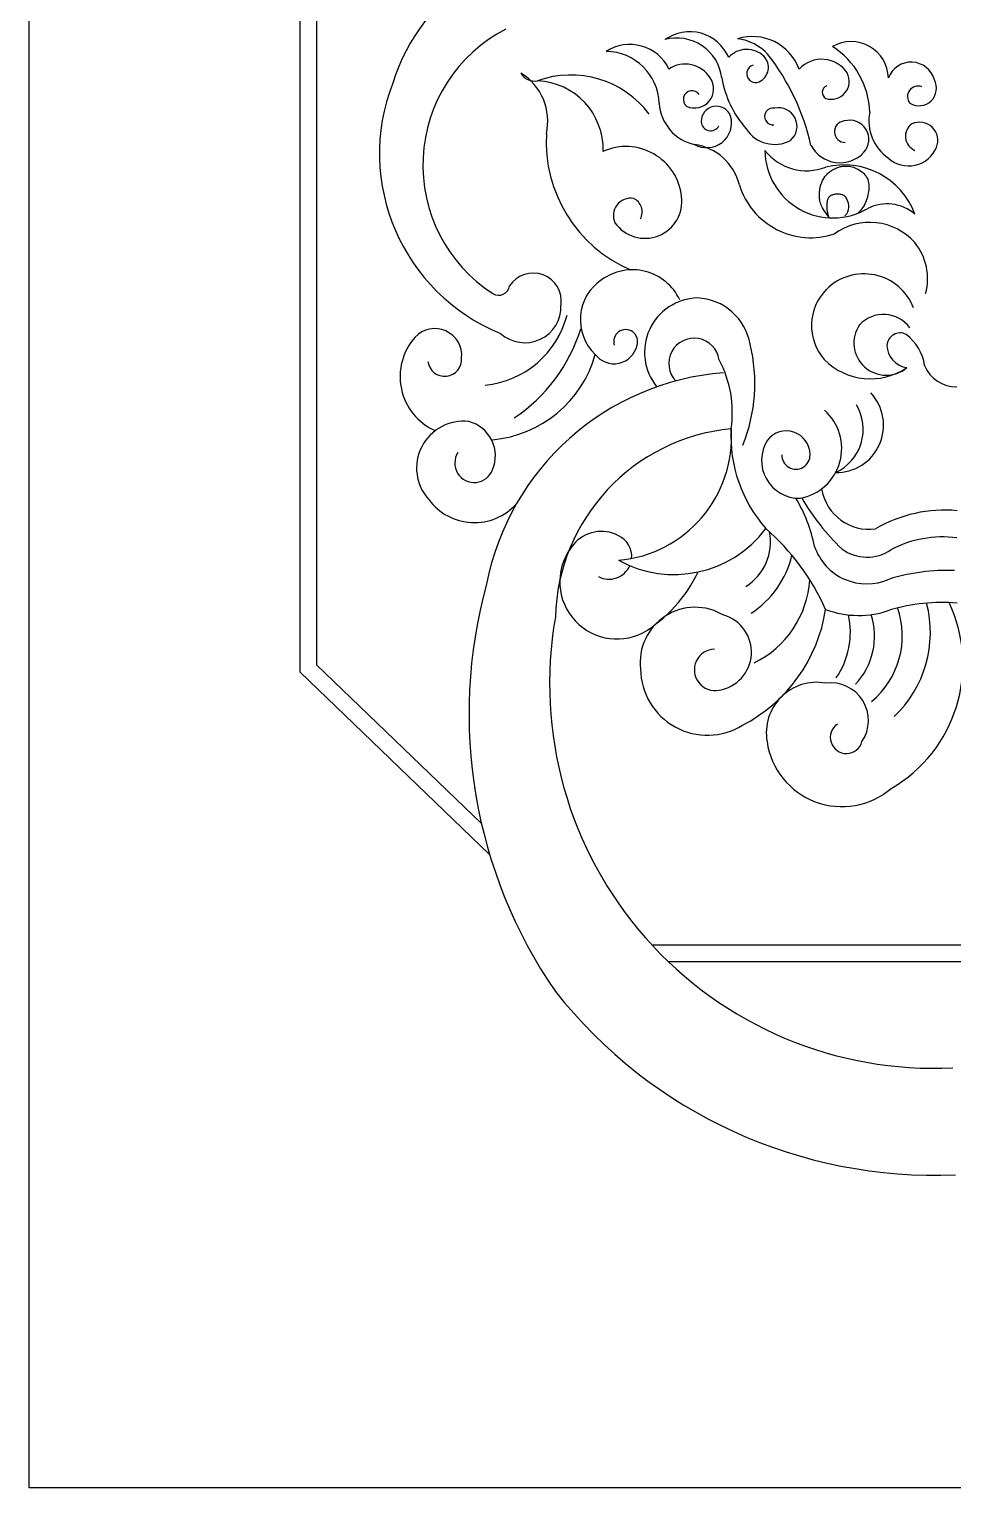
# Model space of a CAD drawing. Header units: millimetres. Extents: x -159345 to -158169, y -77510 to -76933.
# Drawn here: x -159344.5 to -159291.7, y -77510.4 to -77427.1 of the extents above; entities that cross this region are included whole.
import ezdxf

# ---------------------------------------------------------------- set-up
doc = ezdxf.new("R2010")
doc.units = ezdxf.units.MM
doc.header["$LTSCALE"] = 2
doc.header["$MEASUREMENT"] = 0
doc.layers.add('图库', color=1, linetype='CONTINUOUS')
doc.layers.add('标注', color=7, linetype='CONTINUOUS', lineweight=25)

msp = doc.modelspace()

# ---------------------------------------------------------------- linework, layer by layer
at = {"layer": '图库', "color": 0}
for p, q in [((-159329.039, -77418.647), (-159329.039, -77463.837)), ((-159329.039, -77418.647), (-159329.039, -77463.837)), ((-159328.089, -77419.051), (-159328.089, -77463.432)), ((-159328.089, -77419.051), (-159328.089, -77463.432)), ((-159298.728, -77435.243), (-159298.671, -77435.205)), ((-159298.728, -77435.243), (-159298.671, -77435.205)), ((-159298.671, -77435.205), (-159298.613, -77435.169)), ((-159298.671, -77435.205), (-159298.613, -77435.169)), ((-159298.613, -77435.169), (-159298.554, -77435.135)), ((-159298.613, -77435.169), (-159298.554, -77435.135)), ((-159298.554, -77435.135), (-159298.494, -77435.104)), ((-159298.554, -77435.135), (-159298.494, -77435.104)), ((-159298.494, -77435.104), (-159298.435, -77435.076)), ((-159298.494, -77435.104), (-159298.435, -77435.076)), ((-159298.435, -77435.076), (-159298.376, -77435.05)), ((-159298.435, -77435.076), (-159298.376, -77435.05)), ((-159298.376, -77435.05), (-159298.319, -77435.028)), ((-159298.376, -77435.05), (-159298.319, -77435.028)), ((-159298.319, -77435.028), (-159298.264, -77435.009)), ((-159298.319, -77435.028), (-159298.264, -77435.009)), ((-159298.264, -77435.009), (-159298.21, -77434.993)), ((-159298.264, -77435.009), (-159298.21, -77434.993)), ((-159298.21, -77434.993), (-159298.157, -77434.98)), ((-159298.21, -77434.993), (-159298.157, -77434.98)), ((-159298.157, -77434.98), (-159298.104, -77434.97)), ((-159298.157, -77434.98), (-159298.104, -77434.97)), ((-159298.104, -77434.97), (-159298.052, -77434.962)), ((-159298.104, -77434.97), (-159298.052, -77434.962)), ((-159298.052, -77434.962), (-159297.999, -77434.957)), ((-159298.052, -77434.962), (-159297.999, -77434.957)), ((-159297.999, -77434.957), (-159297.945, -77434.953)), ((-159297.999, -77434.957), (-159297.945, -77434.953)), ((-159297.945, -77434.953), (-159297.89, -77434.951)), ((-159297.945, -77434.953), (-159297.89, -77434.951)), ((-159297.89, -77434.951), (-159297.832, -77434.951)), ((-159297.89, -77434.951), (-159297.832, -77434.951)), ((-159297.832, -77434.951), (-159297.773, -77434.953)), ((-159297.832, -77434.951), (-159297.773, -77434.953)), ((-159297.773, -77434.953), (-159297.71, -77434.958)), ((-159297.773, -77434.953), (-159297.71, -77434.958)), ((-159297.71, -77434.958), (-159297.645, -77434.966)), ((-159297.71, -77434.958), (-159297.645, -77434.966)), ((-159297.645, -77434.966), (-159297.576, -77434.978)), ((-159297.645, -77434.966), (-159297.576, -77434.978)), ((-159297.576, -77434.978), (-159297.504, -77434.996)), ((-159297.576, -77434.978), (-159297.504, -77434.996)), ((-159297.504, -77434.996), (-159297.428, -77435.02)), ((-159297.504, -77434.996), (-159297.428, -77435.02)), ((-159297.428, -77435.02), (-159297.347, -77435.049)), ((-159297.428, -77435.02), (-159297.347, -77435.049)), ((-159297.347, -77435.049), (-159297.262, -77435.086)), ((-159297.347, -77435.049), (-159297.262, -77435.086)), ((-159297.262, -77435.086), (-159297.175, -77435.13)), ((-159297.262, -77435.086), (-159297.175, -77435.13)), ((-159297.175, -77435.13), (-159297.087, -77435.181)), ((-159297.175, -77435.13), (-159297.087, -77435.181)), ((-159297.087, -77435.181), (-159297, -77435.238)), ((-159297.087, -77435.181), (-159297, -77435.238)), ((-159299.3, -77436.082), (-159299.282, -77436.023)), ((-159299.3, -77436.082), (-159299.282, -77436.023)), ((-159299.282, -77436.023), (-159299.262, -77435.962)), ((-159299.282, -77436.023), (-159299.262, -77435.962)), ((-159299.262, -77435.962), (-159299.239, -77435.901)), ((-159299.262, -77435.962), (-159299.239, -77435.901)), ((-159299.239, -77435.901), (-159299.213, -77435.84)), ((-159299.239, -77435.901), (-159299.213, -77435.84)), ((-159299.213, -77435.84), (-159299.185, -77435.779)), ((-159299.213, -77435.84), (-159299.185, -77435.779)), ((-159299.185, -77435.779), (-159299.155, -77435.719)), ((-159299.185, -77435.779), (-159299.155, -77435.719)), ((-159299.155, -77435.719), (-159299.122, -77435.662)), ((-159299.155, -77435.719), (-159299.122, -77435.662)), ((-159299.122, -77435.662), (-159299.088, -77435.607)), ((-159299.122, -77435.662), (-159299.088, -77435.607)), ((-159299.088, -77435.607), (-159299.052, -77435.554)), ((-159299.088, -77435.607), (-159299.052, -77435.554)), ((-159299.052, -77435.554), (-159299.013, -77435.504)), ((-159299.052, -77435.554), (-159299.013, -77435.504)), ((-159299.013, -77435.504), (-159298.972, -77435.456)), ((-159299.013, -77435.504), (-159298.972, -77435.456)), ((-159298.972, -77435.456), (-159298.928, -77435.41)), ((-159298.972, -77435.456), (-159298.928, -77435.41)), ((-159298.928, -77435.41), (-159298.882, -77435.366)), ((-159298.928, -77435.41), (-159298.882, -77435.366)), ((-159298.882, -77435.366), (-159298.834, -77435.323)), ((-159298.882, -77435.366), (-159298.834, -77435.323)), ((-159298.834, -77435.323), (-159298.782, -77435.282)), ((-159298.834, -77435.323), (-159298.782, -77435.282)), ((-159298.782, -77435.282), (-159298.728, -77435.243)), ((-159298.782, -77435.282), (-159298.728, -77435.243)), ((-159297, -77435.238), (-159296.916, -77435.302)), ((-159297, -77435.238), (-159296.916, -77435.302)), ((-159296.916, -77435.302), (-159296.837, -77435.372)), ((-159296.916, -77435.302), (-159296.837, -77435.372)), ((-159296.837, -77435.372), (-159296.766, -77435.448)), ((-159296.837, -77435.372), (-159296.766, -77435.448)), ((-159296.766, -77435.448), (-159296.703, -77435.53)), ((-159296.766, -77435.448), (-159296.703, -77435.53)), ((-159296.703, -77435.53), (-159296.651, -77435.618)), ((-159296.703, -77435.53), (-159296.651, -77435.618)), ((-159296.651, -77435.618), (-159296.61, -77435.712)), ((-159296.651, -77435.618), (-159296.61, -77435.712)), ((-159296.61, -77435.712), (-159296.579, -77435.813)), ((-159296.61, -77435.712), (-159296.579, -77435.813)), ((-159296.579, -77435.813), (-159296.558, -77435.92)), ((-159296.579, -77435.813), (-159296.558, -77435.92)), ((-159296.558, -77435.92), (-159296.546, -77436.035)), ((-159296.558, -77435.92), (-159296.546, -77436.035)), ((-159296.546, -77436.035), (-159296.544, -77436.158)), ((-159296.546, -77436.035), (-159296.544, -77436.158)), ((-159299.362, -77436.566), (-159299.36, -77436.509)), ((-159299.362, -77436.566), (-159299.36, -77436.509)), ((-159299.362, -77436.624), (-159299.362, -77436.566)), ((-159299.362, -77436.624), (-159299.362, -77436.566)), ((-159299.362, -77436.686), (-159299.362, -77436.624)), ((-159299.362, -77436.686), (-159299.362, -77436.624)), ((-159299.36, -77436.75), (-159299.362, -77436.686)), ((-159299.36, -77436.75), (-159299.362, -77436.686)), ((-159299.36, -77436.509), (-159299.358, -77436.456)), ((-159299.36, -77436.509), (-159299.358, -77436.456)), ((-159299.356, -77436.817), (-159299.36, -77436.75)), ((-159299.356, -77436.817), (-159299.36, -77436.75)), ((-159299.358, -77436.456), (-159299.355, -77436.403)), ((-159299.358, -77436.456), (-159299.355, -77436.403)), ((-159299.348, -77436.886), (-159299.356, -77436.817)), ((-159299.348, -77436.886), (-159299.356, -77436.817)), ((-159299.355, -77436.403), (-159299.351, -77436.352)), ((-159299.355, -77436.403), (-159299.351, -77436.352)), ((-159299.351, -77436.352), (-159299.346, -77436.3)), ((-159299.351, -77436.352), (-159299.346, -77436.3)), ((-159299.336, -77436.957), (-159299.348, -77436.886)), ((-159299.336, -77436.957), (-159299.348, -77436.886)), ((-159299.346, -77436.3), (-159299.338, -77436.248)), ((-159299.346, -77436.3), (-159299.338, -77436.248)), ((-159299.338, -77436.248), (-159299.328, -77436.195)), ((-159299.338, -77436.248), (-159299.328, -77436.195)), ((-159299.328, -77436.195), (-159299.316, -77436.14)), ((-159299.328, -77436.195), (-159299.316, -77436.14)), ((-159299.316, -77436.14), (-159299.3, -77436.082)), ((-159299.316, -77436.14), (-159299.3, -77436.082)), ((-159298.903, -77436.887), (-159298.917, -77436.935)), ((-159298.903, -77436.887), (-159298.917, -77436.935)), ((-159298.887, -77436.845), (-159298.903, -77436.887)), ((-159298.887, -77436.845), (-159298.903, -77436.887)), ((-159298.869, -77436.806), (-159298.887, -77436.845)), ((-159298.869, -77436.806), (-159298.887, -77436.845)), ((-159298.85, -77436.771), (-159298.869, -77436.806)), ((-159298.85, -77436.771), (-159298.869, -77436.806)), ((-159298.828, -77436.739), (-159298.85, -77436.771)), ((-159298.828, -77436.739), (-159298.85, -77436.771)), ((-159298.804, -77436.71), (-159298.828, -77436.739)), ((-159298.804, -77436.71), (-159298.828, -77436.739)), ((-159298.778, -77436.684), (-159298.804, -77436.71)), ((-159298.778, -77436.684), (-159298.804, -77436.71)), ((-159298.75, -77436.661), (-159298.778, -77436.684)), ((-159298.75, -77436.661), (-159298.778, -77436.684)), ((-159298.718, -77436.641), (-159298.75, -77436.661)), ((-159298.718, -77436.641), (-159298.75, -77436.661)), ((-159298.683, -77436.623), (-159298.718, -77436.641)), ((-159298.683, -77436.623), (-159298.718, -77436.641)), ((-159298.644, -77436.607), (-159298.683, -77436.623)), ((-159298.644, -77436.607), (-159298.683, -77436.623)), ((-159298.601, -77436.593), (-159298.644, -77436.607)), ((-159298.601, -77436.593), (-159298.644, -77436.607)), ((-159298.554, -77436.582), (-159298.601, -77436.593)), ((-159298.554, -77436.582), (-159298.601, -77436.593)), ((-159298.504, -77436.572), (-159298.554, -77436.582)), ((-159298.504, -77436.572), (-159298.554, -77436.582)), ((-159298.45, -77436.565), (-159298.504, -77436.572)), ((-159298.45, -77436.565), (-159298.504, -77436.572)), ((-159298.395, -77436.56), (-159298.45, -77436.565)), ((-159298.395, -77436.56), (-159298.45, -77436.565)), ((-159298.338, -77436.558), (-159298.395, -77436.56)), ((-159298.338, -77436.558), (-159298.395, -77436.56)), ((-159298.28, -77436.559), (-159298.338, -77436.558)), ((-159298.28, -77436.559), (-159298.338, -77436.558)), ((-159298.223, -77436.562), (-159298.28, -77436.559)), ((-159298.223, -77436.562), (-159298.28, -77436.559)), ((-159298.166, -77436.569), (-159298.223, -77436.562)), ((-159298.166, -77436.569), (-159298.223, -77436.562)), ((-159298.11, -77436.579), (-159298.166, -77436.569)), ((-159298.11, -77436.579), (-159298.166, -77436.569)), ((-159298.056, -77436.593), (-159298.11, -77436.579)), ((-159298.056, -77436.593), (-159298.11, -77436.579)), ((-159298.004, -77436.614), (-159298.056, -77436.593)), ((-159298.004, -77436.614), (-159298.056, -77436.593)), ((-159297.954, -77436.644), (-159298.004, -77436.614)), ((-159297.954, -77436.644), (-159298.004, -77436.614)), ((-159297.906, -77436.683), (-159297.954, -77436.644)), ((-159297.906, -77436.683), (-159297.954, -77436.644)), ((-159297.86, -77436.733), (-159297.906, -77436.683)), ((-159297.86, -77436.733), (-159297.906, -77436.683)), ((-159297.817, -77436.797), (-159297.86, -77436.733)), ((-159297.817, -77436.797), (-159297.86, -77436.733)), ((-159297.776, -77436.875), (-159297.817, -77436.797)), ((-159297.776, -77436.875), (-159297.817, -77436.797)), ((-159297.739, -77436.969), (-159297.776, -77436.875)), ((-159297.739, -77436.969), (-159297.776, -77436.875)), ((-159296.677, -77436.886), (-159296.738, -77437.043)), ((-159296.677, -77436.886), (-159296.738, -77437.043)), ((-159296.629, -77436.729), (-159296.677, -77436.886)), ((-159296.629, -77436.729), (-159296.677, -77436.886)), ((-159296.594, -77436.575), (-159296.629, -77436.729)), ((-159296.594, -77436.575), (-159296.629, -77436.729)), ((-159296.568, -77436.428), (-159296.594, -77436.575)), ((-159296.568, -77436.428), (-159296.594, -77436.575)), ((-159296.552, -77436.289), (-159296.568, -77436.428)), ((-159296.552, -77436.289), (-159296.568, -77436.428)), ((-159296.544, -77436.158), (-159296.552, -77436.289)), ((-159296.544, -77436.158), (-159296.552, -77436.289)), ((-159299.318, -77437.03), (-159299.336, -77436.957)), ((-159299.318, -77437.03), (-159299.336, -77436.957)), ((-159299.296, -77437.105), (-159299.318, -77437.03)), ((-159299.296, -77437.105), (-159299.318, -77437.03)), ((-159299.266, -77437.182), (-159299.296, -77437.105)), ((-159299.266, -77437.182), (-159299.296, -77437.105)), ((-159299.23, -77437.261), (-159299.266, -77437.182)), ((-159299.23, -77437.261), (-159299.266, -77437.182)), ((-159299.186, -77437.345), (-159299.23, -77437.261)), ((-159299.186, -77437.345), (-159299.23, -77437.261)), ((-159299.134, -77437.433), (-159299.186, -77437.345)), ((-159299.134, -77437.433), (-159299.186, -77437.345)), ((-159299.073, -77437.528), (-159299.134, -77437.433)), ((-159299.073, -77437.528), (-159299.134, -77437.433)), ((-159299.003, -77437.629), (-159299.073, -77437.528)), ((-159299.003, -77437.629), (-159299.073, -77437.528)), ((-159298.922, -77437.739), (-159299.003, -77437.629)), ((-159298.922, -77437.739), (-159299.003, -77437.629)), ((-159298.943, -77437.113), (-159298.946, -77437.186)), ((-159298.943, -77437.113), (-159298.946, -77437.186)), ((-159298.946, -77437.186), (-159298.946, -77437.266)), ((-159298.946, -77437.186), (-159298.946, -77437.266)), ((-159298.946, -77437.266), (-159298.943, -77437.351)), ((-159298.946, -77437.266), (-159298.943, -77437.351)), ((-159298.937, -77437.048), (-159298.943, -77437.113)), ((-159298.937, -77437.048), (-159298.943, -77437.113)), ((-159298.943, -77437.351), (-159298.936, -77437.441)), ((-159298.943, -77437.351), (-159298.936, -77437.441)), ((-159298.928, -77436.988), (-159298.937, -77437.048)), ((-159298.928, -77436.988), (-159298.937, -77437.048)), ((-159298.936, -77437.441), (-159298.925, -77437.532)), ((-159298.936, -77437.441), (-159298.925, -77437.532)), ((-159298.917, -77436.935), (-159298.928, -77436.988)), ((-159298.917, -77436.935), (-159298.928, -77436.988)), ((-159298.925, -77437.532), (-159298.909, -77437.623)), ((-159298.925, -77437.532), (-159298.909, -77437.623)), ((-159298.909, -77437.623), (-159298.889, -77437.712)), ((-159298.909, -77437.623), (-159298.889, -77437.712)), ((-159298.889, -77437.712), (-159298.863, -77437.797)), ((-159298.889, -77437.712), (-159298.863, -77437.797)), ((-159297.911, -77437.803), (-159297.811, -77437.688)), ((-159297.911, -77437.803), (-159297.811, -77437.688)), ((-159297.811, -77437.688), (-159297.744, -77437.566)), ((-159297.811, -77437.688), (-159297.744, -77437.566)), ((-159297.744, -77437.566), (-159297.704, -77437.441)), ((-159297.744, -77437.566), (-159297.704, -77437.441)), ((-159297.709, -77437.076), (-159297.739, -77436.969)), ((-159297.709, -77437.076), (-159297.739, -77436.969)), ((-159297.691, -77437.192), (-159297.709, -77437.076)), ((-159297.691, -77437.192), (-159297.709, -77437.076)), ((-159297.704, -77437.441), (-159297.687, -77437.315)), ((-159297.704, -77437.441), (-159297.687, -77437.315)), ((-159297.687, -77437.315), (-159297.691, -77437.192)), ((-159297.687, -77437.315), (-159297.691, -77437.192)), ((-159297.023, -77437.489), (-159297.157, -77437.619)), ((-159297.023, -77437.489), (-159297.157, -77437.619)), ((-159296.91, -77437.347), (-159297.023, -77437.489)), ((-159296.91, -77437.347), (-159297.023, -77437.489)), ((-159296.815, -77437.198), (-159296.91, -77437.347)), ((-159296.815, -77437.198), (-159296.91, -77437.347)), ((-159296.738, -77437.043), (-159296.815, -77437.198)), ((-159296.738, -77437.043), (-159296.815, -77437.198)), ((-159298.831, -77437.858), (-159298.922, -77437.739)), ((-159298.831, -77437.858), (-159298.922, -77437.739)), ((-159298.863, -77437.797), (-159298.831, -77437.877)), ((-159298.863, -77437.797), (-159298.831, -77437.877)), ((-159328.089, -77463.432), (-159318.674, -77472.496)), ((-159328.089, -77463.432), (-159318.674, -77472.496)), ((-159329.039, -77463.837), (-159318.206, -77474.265)), ((-159329.039, -77463.837), (-159318.206, -77474.265)), ((-159308.943, -77479.426), (-159274.108, -77479.426)), ((-159308.943, -77479.426), (-159274.108, -77479.426)), ((-159308.01, -77480.376), (-159275.041, -77480.376)), ((-159308.01, -77480.376), (-159275.041, -77480.376))]:
    msp.add_line(p, q, dxfattribs=at)
for centre, radius, start, end in [((-159312.64, -77433.763), 11.654, 85.57525, 162.28021), ((-159312.64, -77433.763), 11.654, 85.57525, 162.28021), ((-159313.288, -77434.9), 8.73, 117.23861, 237.19743), ((-159313.288, -77434.9), 8.73, 117.23861, 237.19743), ((-159306.778, -77429.713), 2.429, 23.53759, 125.53495), ((-159306.778, -77429.713), 2.429, 23.53759, 125.53495), ((-159307.51, -77430.232), 2.587, 6.99997, 105.21886), ((-159307.51, -77430.232), 2.587, 6.99997, 105.21886), ((-159303.207, -77430.427), 2.871, 20.64169, 107.00401), ((-159303.207, -77430.427), 2.871, 20.64169, 107.00401), ((-159304.469, -77430.631), 2.98, 43.60106, 81.84703), ((-159304.469, -77430.631), 2.98, 43.60106, 81.84703), ((-159310.201, -77430.493), 2.483, 25.76707, 122.84585), ((-159310.201, -77430.493), 2.483, 25.76707, 122.84585), ((-159311.58, -77431.464), 3.056, 1.73595, 89.3929), ((-159311.58, -77431.464), 3.056, 1.73595, 89.3929), ((-159303.516, -77429.716), 1.421, 46.41773, 136.76135), ((-159303.516, -77429.716), 1.421, 46.41773, 136.76135), ((-159297.557, -77429.978), 2.131, 1.60096, 119.82851), ((-159297.557, -77429.978), 2.131, 1.60096, 119.82851), ((-159301.105, -77432.018), 4.617, 1.77301, 57.39746), ((-159301.105, -77432.018), 4.617, 1.77301, 57.39746), ((-159307.033, -77430.799), 1.67, 31.88489, 123.94935), ((-159307.033, -77430.799), 1.67, 31.88489, 123.94935), ((-159303.014, -77429.676), 0.505, 105.81109, 293.10548), ((-159303.014, -77429.676), 0.505, 105.81109, 293.10548), ((-159303.182, -77429.316), 0.902, 293.96009, 44.24739), ((-159303.182, -77429.316), 0.902, 293.96009, 44.24739), ((-159312.793, -77436.724), 13.275, 12.82525, 37.85897), ((-159312.793, -77436.724), 13.275, 12.82525, 37.85897), ((-159299.237, -77430.608), 1.752, 33.58385, 137.09179), ((-159299.237, -77430.608), 1.752, 33.58385, 137.09179), ((-159294.13, -77430.405), 1.386, 15.71191, 159.41975), ((-159294.13, -77430.405), 1.386, 15.71191, 159.41975), ((-159313.41, -77434.237), 11.086, 158.73276, 247.91917), ((-159313.41, -77434.237), 11.086, 158.73276, 247.91917), ((-159318.119, -77432.392), 3.233, 347.22097, 58.3223), ((-159315.622, -77429.177), 0.924, 210.14461, 279.49778), ((-159318.119, -77432.392), 3.233, 347.22097, 58.3223), ((-159315.622, -77429.177), 0.924, 210.14461, 279.49778), ((-159313.567, -77435.36), 5.605, 36.96735, 109.85042), ((-159313.567, -77435.36), 5.605, 36.96735, 109.85042), ((-159315.638, -77434.005), 3.92, 358.3965, 87.54113), ((-159315.638, -77434.005), 3.92, 358.3965, 87.54113), ((-159306.498, -77430.552), 1.088, 245.00198, 35.71966), ((-159306.498, -77430.552), 1.088, 245.00198, 35.71966), ((-159299.201, -77428.945), 5.823, 189.61346, 221.78551), ((-159299.201, -77428.945), 5.823, 189.61346, 221.78551), ((-159298.693, -77430.112), 1.03, 252.13462, 27.33543), ((-159298.693, -77430.112), 1.03, 252.13462, 27.33543), ((-159293.685, -77430.504), 1.007, 239.55181, 28.052), ((-159293.685, -77430.504), 1.007, 239.55181, 28.052), ((-159306.64, -77431.153), 0.5, 34.83731, 230.5236), ((-159306.64, -77431.153), 0.5, 34.83731, 230.5236), ((-159298.8, -77430.743), 0.407, 112.11586, 239.07801), ((-159298.8, -77430.743), 0.407, 112.11586, 239.07801), ((-159293.73, -77430.988), 0.603, 69.97584, 219.53437), ((-159293.73, -77430.988), 0.603, 69.97584, 219.53437), ((-159305.952, -77431.202), 2.579, 183.75473, 257.5052), ((-159305.952, -77431.202), 2.579, 183.75473, 257.5052), ((-159305.252, -77432.401), 0.867, 20.42577, 182.17183), ((-159305.252, -77432.401), 0.867, 20.42577, 182.17183), ((-159302.018, -77432.122), 0.481, 78.25042, 275.00972), ((-159302.018, -77432.122), 0.481, 78.25042, 275.00972), ((-159301.703, -77432.685), 1.057, 309.9117, 101.8665), ((-159301.703, -77432.685), 1.057, 309.9117, 101.8665), ((-159293.956, -77432.379), 2.584, 168.75664, 235.30628), ((-159293.956, -77432.379), 2.584, 168.75664, 235.30628), ((-159305.807, -77432.483), 1.422, 240.38467, 15.73666), ((-159305.807, -77432.483), 1.422, 240.38467, 15.73666), ((-159305.584, -77432.409), 0.535, 182.60377, 332.36304), ((-159305.584, -77432.409), 0.535, 182.60377, 332.36304), ((-159297.892, -77432.993), 0.616, 95.01585, 270.19444), ((-159297.892, -77432.993), 0.616, 95.01585, 270.19444), ((-159297.641, -77433.433), 1.097, 317.94161, 106.12127), ((-159297.641, -77433.433), 1.097, 317.94161, 106.12127), ((-159293.589, -77433.256), 0.865, 124.87223, 247.82083), ((-159293.589, -77433.256), 0.865, 124.87223, 247.82083), ((-159293.645, -77433.49), 1.04, 337.46748, 114.92866), ((-159293.645, -77433.49), 1.04, 337.46748, 114.92866), ((-159306.996, -77433.549), 7.982, 176.83372, 246.70875), ((-159306.996, -77433.549), 7.982, 176.83372, 246.70875), ((-159301.923, -77431.804), 1.915, 212.19832, 297.96767), ((-159301.923, -77431.804), 1.915, 212.19832, 297.96767), ((-159310.421, -77437.038), 3.199, 6.3041, 113.94818), ((-159310.421, -77437.038), 3.199, 6.3041, 113.94818), ((-159306.951, -77436.8), 3.112, 14.3572, 81.85007), ((-159306.951, -77436.8), 3.112, 14.3572, 81.85007), ((-159300.093, -77432.163), 3.057, 218.62774, 290.73527), ((-159298.594, -77434.032), 3.887, 180.57653, 300.8093), ((-159300.093, -77432.163), 3.057, 218.62774, 290.73527), ((-159298.594, -77434.032), 3.887, 180.57653, 300.8093), ((-159298.198, -77432.894), 1.872, 208.13111, 317.11157), ((-159298.198, -77432.894), 1.872, 208.13111, 317.11157), ((-159294.272, -77433.228), 1.72, 227.84958, 337.43073), ((-159294.272, -77433.228), 1.72, 227.84958, 337.43073), ((-159297.951, -77439.185), 4.296, 20.1425, 104.2845), ((-159297.951, -77439.185), 4.296, 20.1425, 104.2845), ((-159299.861, -77434.785), 4.261, 196.97127, 288.537), ((-159299.861, -77434.785), 4.261, 196.97127, 288.537), ((-159310.141, -77437.783), 0.997, 80.96625, 204.50816), ((-159310.141, -77437.783), 0.997, 80.96625, 204.50816), ((-159309.332, -77436.969), 2.11, 215.5842, 7.68803), ((-159309.332, -77436.969), 2.11, 215.5842, 7.68803), ((-159310.347, -77437.572), 0.854, 332.02172, 64.88294), ((-159310.347, -77437.572), 0.854, 332.02172, 64.88294), ((-159295.51, -77439.54), 2.43, 49.0227, 116.74153), ((-159295.51, -77439.54), 2.43, 49.0227, 116.74153), ((-159296.49, -77441.61), 3.439, 41.57637, 125.90923), ((-159296.49, -77441.61), 3.439, 41.57637, 125.90923), ((-159296.462, -77441.386), 3.273, 344.9538, 38.95804), ((-159296.462, -77441.386), 3.273, 344.9538, 38.95804), ((-159315.716, -77442.668), 1.604, 351.78716, 147.13886), ((-159315.716, -77442.668), 1.604, 351.78716, 147.13886), ((-159310.05, -77443.865), 2.987, 25.18202, 126.14713), ((-159310.05, -77443.865), 2.987, 25.18202, 126.14713), ((-159317.688, -77441.699), 0.631, 238.47, 351.0361), ((-159317.688, -77441.699), 0.631, 238.47, 351.0361), ((-159310.29, -77443.725), 2.734, 123.8031, 226.42856), ((-159310.29, -77443.725), 2.734, 123.8031, 226.42856), ((-159296.827, -77444.15), 3.042, 21.23767, 134.8617), ((-159296.827, -77444.15), 3.042, 21.23767, 134.8617), ((-159306.258, -77445.585), 3.099, 91.52408, 219.54263), ((-159306.258, -77445.585), 3.099, 91.52408, 219.54263), ((-159306.466, -77445.666), 3.181, 9.66349, 87.74301), ((-159306.466, -77445.666), 3.181, 9.66349, 87.74301), ((-159296.854, -77444.066), 2.964, 135.64897, 220.72991), ((-159296.854, -77444.066), 2.964, 135.64897, 220.72991), ((-159319.008, -77442.094), 5.404, 275.86206, 345.17833), ((-159319.008, -77442.094), 5.404, 275.86206, 345.17833), ((-159316.194, -77442.976), 2.066, 227.95026, 2.17242), ((-159316.194, -77442.976), 2.066, 227.95026, 2.17242), ((-159295.709, -77445.297), 1.87, 36.40396, 136.86992), ((-159295.709, -77445.297), 1.87, 36.40396, 136.86992), ((-159321.334, -77445.77), 1.535, 354.64717, 136.84736), ((-159321.334, -77445.77), 1.535, 354.64717, 136.84736), ((-159322.114, -77441.416), 9.541, 303.8857, 342.69406), ((-159322.114, -77441.416), 9.541, 303.8857, 342.69406), ((-159310.436, -77444.977), 0.682, 342.046, 197.954), ((-159310.436, -77444.977), 0.682, 342.046, 197.954), ((-159295.557, -77445.057), 1.839, 145.58708, 310.10174), ((-159295.557, -77445.057), 1.839, 145.58708, 310.10174), ((-159319.947, -77446.979), 3.374, 137.98669, 246.08626), ((-159319.947, -77446.979), 3.374, 137.98669, 246.08626), ((-159311.1, -77444.899), 1.344, 216.87667, 347.62879), ((-159311.1, -77444.899), 1.344, 216.87667, 347.62879), ((-159306.524, -77446.233), 1.447, 8.69357, 223.38753), ((-159306.524, -77446.233), 1.447, 8.69357, 223.38753), ((-159312.314, -77447.377), 9.261, 337.71789, 14.0292), ((-159312.314, -77447.377), 9.261, 337.71789, 14.0292), ((-159294.758, -77445.238), 0.755, 62.90317, 177.00996), ((-159294.758, -77445.238), 0.755, 62.90317, 177.00996), ((-159294.2, -77445.163), 1.313, 181.57216, 262.46001), ((-159294.2, -77445.163), 1.313, 181.57216, 262.46001), ((-159296.065, -77446.75), 2.737, 8.664, 52.91245), ((-159296.065, -77446.75), 2.737, 8.664, 52.91245), ((-159320.769, -77445.993), 0.966, 187.57608, 4.75191), ((-159320.769, -77445.993), 0.966, 187.57608, 4.75191), ((-159318.607, -77443.932), 6.672, 274.86897, 344.58534), ((-159318.607, -77443.932), 6.672, 274.86897, 344.58534), ((-159310.769, -77449.031), 6.427, 351.7247, 28.00028), ((-159310.769, -77449.031), 6.427, 351.7247, 28.00028), ((-159296.457, -77443.386), 3.718, 224.68418, 304.10856), ((-159296.457, -77443.386), 3.718, 224.68418, 304.10856), ((-159303.69, -77461.678), 14.965, 94.42911, 169.0094), ((-159303.69, -77461.678), 14.965, 94.42911, 169.0094), ((-159291.564, -77445.632), 1.928, 201.45004, 271.24346), ((-159291.564, -77445.632), 1.928, 201.45004, 271.24346), ((-159298.414, -77449.75), 2.709, 269.30537, 42.75016), ((-159298.414, -77449.75), 2.709, 269.30537, 42.75016), ((-159300.996, -77451.07), 2.903, 280.3556, 48.50527), ((-159300.996, -77451.07), 2.903, 280.3556, 48.50527), ((-159299.594, -77449.985), 2.726, 294.88031, 30.92086), ((-159299.594, -77449.985), 2.726, 294.88031, 30.92086), ((-159319.706, -77452.197), 2.672, 83.20905, 222.55279), ((-159319.706, -77452.197), 2.672, 83.20905, 222.55279), ((-159319.895, -77451.497), 2.017, 336.78276, 75.52512), ((-159319.895, -77451.497), 2.017, 336.78276, 75.52512), ((-159303.354, -77461.007), 11.101, 95.45558, 178.49166), ((-159303.354, -77461.007), 11.101, 95.45558, 178.49166), ((-159311.446, -77450.436), 7.054, 274.83659, 3.9008), ((-159311.446, -77450.436), 7.054, 274.83659, 3.9008), ((-159296.48, -77450.394), 7.941, 176.83875, 221.54125), ((-159296.48, -77450.394), 7.941, 176.83875, 221.54125), ((-159301.265, -77451.44), 1.362, 0.13468, 142.30089), ((-159301.265, -77451.44), 1.362, 0.13468, 142.30089), ((-159300.508, -77451.76), 2.166, 147.84853, 270.9165), ((-159300.508, -77451.76), 2.166, 147.84853, 270.9165), ((-159319.084, -77451.914), 1.11, 146.85849, 340.05777), ((-159319.084, -77451.914), 1.11, 146.85849, 340.05777), ((-159300.707, -77451.462), 0.805, 178.21029, 1.78971), ((-159300.707, -77451.462), 0.805, 178.21029, 1.78971), ((-159296.52, -77452.945), 2.752, 190.43944, 277.44559), ((-159296.52, -77452.945), 2.752, 190.43944, 277.44559), ((-159319.079, -77452.093), 3.223, 216.34565, 318.18624), ((-159319.079, -77452.093), 3.223, 216.34565, 318.18624), ((-159308.816, -77458.625), 9.377, 12.00214, 30.13114), ((-159308.816, -77458.625), 9.377, 12.00214, 30.13114), ((-159289.196, -77447.451), 12.91, 210.00188, 226.49461), ((-159289.196, -77447.451), 12.91, 210.00188, 226.49461), ((-159292.221, -77462.388), 7.786, 84.61771, 120.41537), ((-159292.221, -77462.388), 7.786, 84.61771, 120.41537), ((-159311.828, -77457.864), 2.05, 61.5637, 140.70207), ((-159311.828, -77457.864), 2.05, 61.5637, 140.70207), ((-159307.68, -77451.692), 6.586, 241.21654, 322.94924), ((-159307.68, -77451.692), 6.586, 241.21654, 322.94924), ((-159305.176, -77456.401), 3.016, 301.93622, 10.52785), ((-159305.176, -77456.401), 3.016, 301.93622, 10.52785), ((-159311.156, -77465.688), 13.297, 24.0423, 48.95159), ((-159311.156, -77465.688), 13.297, 24.0423, 48.95159), ((-159310.928, -77458.691), 3.271, 139.47932, 296.91754), ((-159310.928, -77458.691), 3.271, 139.47932, 296.91754), ((-159311.389, -77457.246), 1.301, 355.01772, 65.58786), ((-159311.389, -77457.246), 1.301, 355.01772, 65.58786), ((-159296.668, -77455.676), 3.139, 198.54995, 294.08744), ((-159296.668, -77455.676), 3.139, 198.54995, 294.08744), ((-159296.645, -77454.839), 2.444, 233.93451, 303.94586), ((-159296.645, -77454.839), 2.444, 233.93451, 303.94586), ((-159292.363, -77462.317), 6.182, 82.18294, 118.15719), ((-159292.363, -77462.317), 6.182, 82.18294, 118.15719), ((-159306.248, -77455.919), 5.458, 303.02908, 346.648), ((-159306.248, -77455.919), 5.458, 303.02908, 346.648), ((-159311.389, -77457.246), 1.301, 242.55352, 335.91393), ((-159311.389, -77457.246), 1.301, 242.55352, 335.91393), ((-159313.69, -77454.609), 8.185, 301.22866, 334.49618), ((-159313.69, -77454.609), 8.185, 301.22866, 334.49618), ((-159292.025, -77469.568), 11.527, 88.12988, 106.95441), ((-159292.025, -77469.568), 11.527, 88.12988, 106.95441), ((-159291.471, -77466.242), 27.913, 164.58913, 214.58676), ((-159291.471, -77466.242), 27.913, 164.58913, 214.58676), ((-159305.605, -77458.203), 5.702, 296.19269, 356.18272), ((-159305.605, -77458.203), 5.702, 296.19269, 356.18272), ((-159306.464, -77463.289), 3.141, 58.69521, 187.12924), ((-159306.464, -77463.289), 3.141, 58.69521, 187.12924), ((-159299.508, -77461.785), 4.874, 309.78022, 19.34188), ((-159299.508, -77461.785), 4.874, 309.78022, 19.34188), ((-159292.342, -77470.444), 10.572, 85.43126, 106.44447), ((-159292.342, -77470.444), 10.572, 85.43126, 106.44447), ((-159299.391, -77463.388), 8.217, 300.13079, 25.27779), ((-159299.391, -77463.388), 8.217, 300.13079, 25.27779), ((-159299.655, -77461.582), 6.623, 313.462, 14.52132), ((-159299.655, -77461.582), 6.623, 313.462, 14.52132), ((-159292.82, -77464.514), 21.962, 170.03939, 272.79934), ((-159292.82, -77464.514), 21.962, 170.03939, 272.79934), ((-159305.444, -77462.713), 2.195, 279.03195, 73.80811), ((-159305.444, -77462.713), 2.195, 279.03195, 73.80811), ((-159307.901, -77458.902), 8.993, 297.40538, 351.24567), ((-159307.901, -77458.902), 8.993, 297.40538, 351.24567), ((-159297.128, -77455.302), 5.314, 249.22836, 289.72126), ((-159297.128, -77455.302), 5.314, 249.22836, 289.72126), ((-159302.128, -77461.585), 4.527, 325.03961, 12.77197), ((-159302.128, -77461.585), 4.527, 325.03961, 12.77197), ((-159300.238, -77461.793), 4.019, 316.73384, 17.75283), ((-159300.238, -77461.793), 4.019, 316.73384, 17.75283), ((-159305.332, -77463.724), 1.181, 91.6816, 281.37108), ((-159305.332, -77463.724), 1.181, 91.6816, 281.37108), ((-159305.765, -77463.639), 3.816, 180.59797, 301.67789), ((-159305.765, -77463.639), 3.816, 180.59797, 301.67789), ((-159299.523, -77467.314), 2.879, 79.78829, 190.15377), ((-159299.523, -77467.314), 2.879, 79.78829, 190.15377), ((-159298.727, -77466.618), 2.156, 326.0384, 97.61138), ((-159298.727, -77466.618), 2.156, 326.0384, 97.61138), ((-159297.826, -77467.58), 0.92, 124.25119, 344.7283), ((-159297.826, -77467.58), 0.92, 124.25119, 344.7283), ((-159298.077, -77467.209), 4.324, 188.14836, 310.54108), ((-159298.077, -77467.209), 4.324, 188.14836, 310.54108), ((-159292.797, -77464.993), 27.588, 218.28871, 272.48296), ((-159292.797, -77464.993), 27.588, 218.28871, 272.48296)]:
    msp.add_arc(centre, radius, start, end, dxfattribs=at)
at = {"layer": '标注', "color": 7}
msp.add_lwpolyline([(-159344.507, -76933.348), (-158169.005, -76933.348), (-158169.005, -77510.432), (-159344.507, -77510.432)], close=True, dxfattribs=at)

doc.saveas('drawing.dxf')
